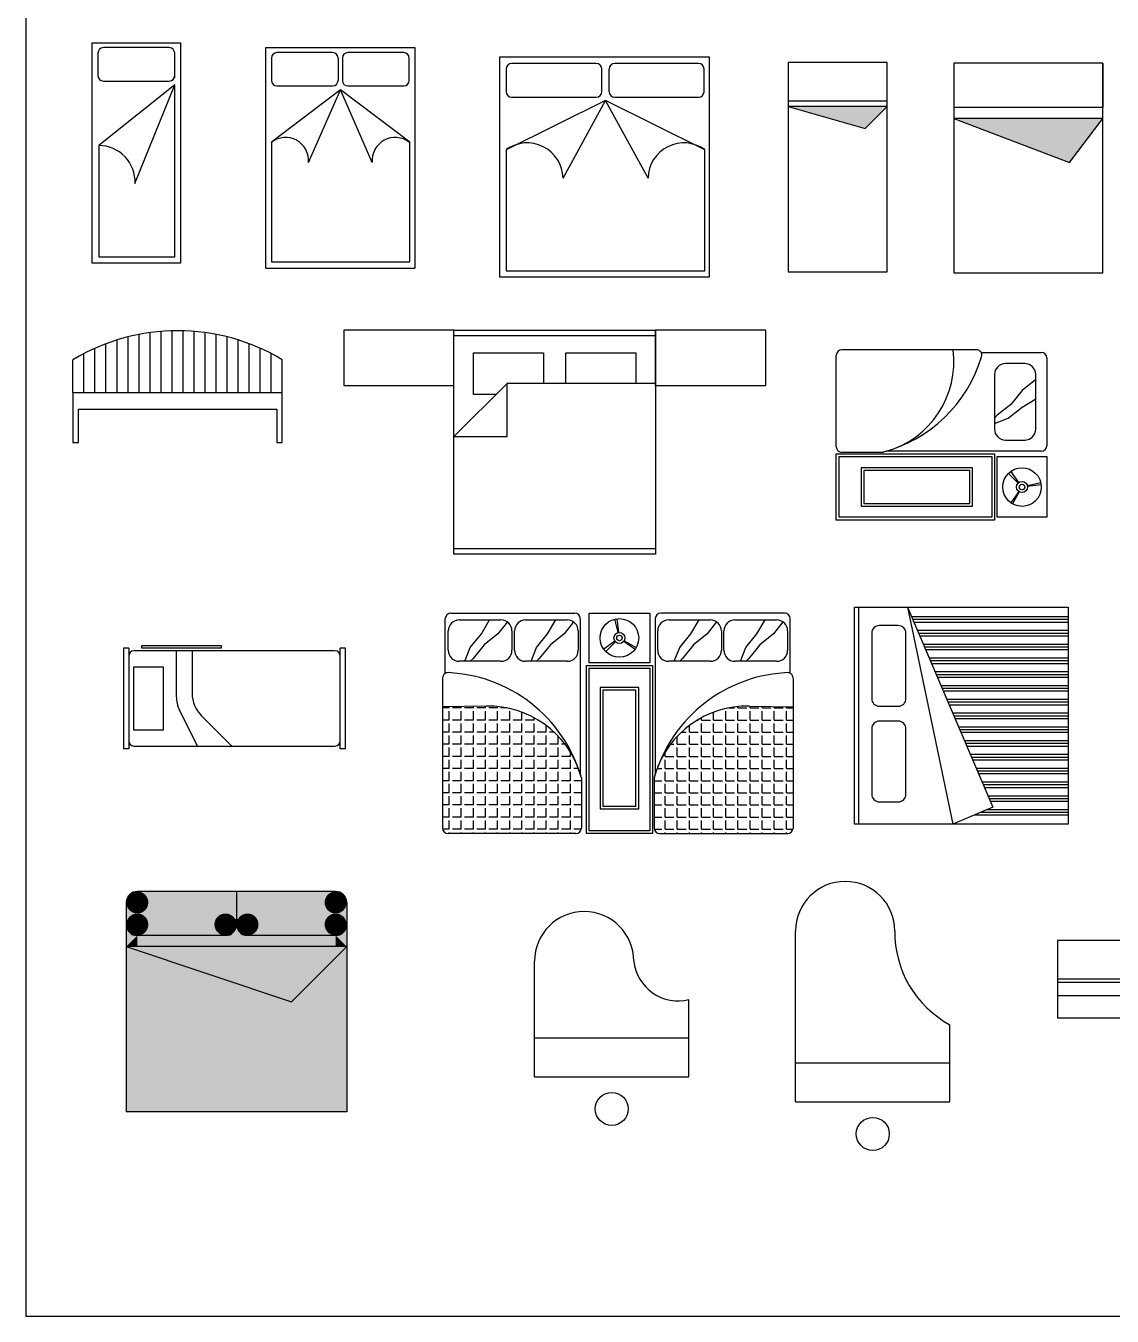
# Model space of a CAD drawing. Header units: millimetres. Extents: x 203.7 to 271.7, y 165.9 to 194.2.
# Drawn here: x 203.68 to 213.53, y 166.18 to 177.89 of the extents above; entities that cross this region are included whole.
import ezdxf

# ---------------------------------------------------------------- set-up
doc = ezdxf.new("R2010")
doc.units = ezdxf.units.MM
for name, color, linetype in [('MUEBLE', 8, 'Continuous'), ('MURO-ACTUALES', 1, 'Continuous'), ('SOLCAMA', 255, 'Continuous'), ('SOLCOLCH', 103, 'Continuous')]:
    doc.layers.add(name, color=color, linetype=linetype)

# ---------------------------------------------------------------- blocks, each defined once
blk = doc.blocks.new('*X254')
at = {"color": 0}
for p, q in [((31.817, 19.69), (31.87, 19.69)), ((31.9, 19.69), (31.9, 19.703)), ((31.9, 19.69), (31.98, 19.69)), ((32.01, 19.69), (32.01, 19.707)), ((32.01, 19.69), (32.09, 19.69)), ((32.12, 19.69), (32.12, 19.705)), ((32.12, 19.69), (32.2, 19.69)), ((32.23, 19.69), (32.23, 19.703)), ((32.23, 19.69), (32.31, 19.69)), ((32.34, 19.69), (32.34, 19.701)), ((32.34, 19.69), (32.4, 19.69)), ((31.533, 19.58), (31.54, 19.58)), ((31.57, 19.58), (31.57, 19.601)), ((31.57, 19.58), (31.65, 19.58)), ((31.57, 19.47), (31.57, 19.55)), ((31.68, 19.58), (31.68, 19.651)), ((31.68, 19.58), (31.76, 19.58)), ((31.68, 19.47), (31.68, 19.55)), ((31.79, 19.58), (31.79, 19.66)), ((31.79, 19.58), (31.87, 19.58)), ((31.79, 19.47), (31.79, 19.55)), ((31.9, 19.58), (31.9, 19.66)), ((31.9, 19.58), (31.98, 19.58)), ((31.9, 19.47), (31.9, 19.55)), ((32.01, 19.58), (32.01, 19.66)), ((32.01, 19.58), (32.09, 19.58)), ((32.01, 19.47), (32.01, 19.55)), ((32.12, 19.58), (32.12, 19.66)), ((32.12, 19.58), (32.2, 19.58)), ((32.12, 19.47), (32.12, 19.55)), ((32.23, 19.58), (32.23, 19.66)), ((32.23, 19.58), (32.31, 19.58)), ((32.23, 19.47), (32.23, 19.55)), ((32.34, 19.58), (32.34, 19.66)), ((32.34, 19.58), (32.4, 19.58)), ((32.34, 19.47), (32.34, 19.55)), ((31.35, 19.36), (31.35, 19.433)), ((31.388, 19.47), (31.43, 19.47)), ((31.46, 19.47), (31.46, 19.531)), ((31.46, 19.47), (31.54, 19.47)), ((31.46, 19.36), (31.46, 19.44)), ((31.57, 19.47), (31.65, 19.47)), ((31.57, 19.36), (31.57, 19.44)), ((31.68, 19.47), (31.76, 19.47)), ((31.68, 19.36), (31.68, 19.44)), ((31.79, 19.47), (31.87, 19.47)), ((31.79, 19.36), (31.79, 19.44)), ((31.9, 19.47), (31.98, 19.47)), ((31.9, 19.36), (31.9, 19.44)), ((32.01, 19.47), (32.09, 19.47)), ((32.01, 19.36), (32.01, 19.44)), ((32.12, 19.47), (32.2, 19.47)), ((32.12, 19.36), (32.12, 19.44)), ((32.23, 19.47), (32.31, 19.47)), ((32.23, 19.36), (32.23, 19.44)), ((32.34, 19.47), (32.4, 19.47)), ((32.34, 19.36), (32.34, 19.44)), ((31.288, 19.36), (31.32, 19.36)), ((31.35, 19.36), (31.43, 19.36)), ((31.35, 19.25), (31.35, 19.33)), ((31.46, 19.36), (31.54, 19.36)), ((31.46, 19.25), (31.46, 19.33)), ((31.57, 19.36), (31.65, 19.36)), ((31.57, 19.25), (31.57, 19.33)), ((31.68, 19.36), (31.76, 19.36)), ((31.68, 19.25), (31.68, 19.33)), ((31.79, 19.36), (31.87, 19.36)), ((31.79, 19.25), (31.79, 19.33)), ((31.9, 19.36), (31.98, 19.36)), ((31.9, 19.25), (31.9, 19.33)), ((32.01, 19.36), (32.09, 19.36)), ((32.01, 19.25), (32.01, 19.33)), ((32.12, 19.36), (32.2, 19.36)), ((32.12, 19.25), (32.12, 19.33)), ((32.23, 19.36), (32.31, 19.36)), ((32.23, 19.25), (32.23, 19.33)), ((32.34, 19.36), (32.4, 19.36)), ((32.34, 19.25), (32.34, 19.33)), ((31.24, 19.25), (31.24, 19.29)), ((31.24, 19.25), (31.32, 19.25)), ((31.24, 19.14), (31.24, 19.22)), ((31.35, 19.25), (31.43, 19.25)), ((31.35, 19.14), (31.35, 19.22)), ((31.46, 19.25), (31.54, 19.25)), ((31.46, 19.14), (31.46, 19.22)), ((31.57, 19.25), (31.65, 19.25)), ((31.57, 19.14), (31.57, 19.22)), ((31.68, 19.25), (31.76, 19.25)), ((31.68, 19.14), (31.68, 19.22)), ((31.79, 19.25), (31.87, 19.25)), ((31.79, 19.14), (31.79, 19.22)), ((31.9, 19.25), (31.98, 19.25)), ((31.9, 19.14), (31.9, 19.22)), ((32.01, 19.25), (32.09, 19.25)), ((32.01, 19.14), (32.01, 19.22)), ((32.12, 19.25), (32.2, 19.25)), ((32.12, 19.14), (32.12, 19.22)), ((32.23, 19.25), (32.31, 19.25)), ((32.23, 19.14), (32.23, 19.22)), ((32.34, 19.25), (32.4, 19.25)), ((32.34, 19.14), (32.34, 19.22)), ((31.166, 19.14), (31.21, 19.14)), ((31.24, 19.14), (31.32, 19.14)), ((31.24, 19.03), (31.24, 19.11)), ((31.35, 19.14), (31.43, 19.14)), ((31.35, 19.03), (31.35, 19.11)), ((31.46, 19.14), (31.54, 19.14)), ((31.46, 19.03), (31.46, 19.11)), ((31.57, 19.14), (31.65, 19.14)), ((31.57, 19.03), (31.57, 19.11)), ((31.68, 19.14), (31.76, 19.14)), ((31.68, 19.03), (31.68, 19.11)), ((31.79, 19.14), (31.87, 19.14)), ((31.79, 19.03), (31.79, 19.11)), ((31.9, 19.14), (31.98, 19.14)), ((31.9, 19.03), (31.9, 19.11)), ((32.01, 19.14), (32.09, 19.14)), ((32.01, 19.03), (32.01, 19.11)), ((32.12, 19.14), (32.2, 19.14)), ((32.12, 19.03), (32.12, 19.11)), ((32.23, 19.14), (32.31, 19.14)), ((32.23, 19.03), (32.23, 19.11)), ((32.34, 19.14), (32.4, 19.14)), ((32.34, 19.03), (32.34, 19.11)), ((31.14, 19.03), (31.21, 19.03)), ((31.24, 19.03), (31.32, 19.03)), ((31.24, 18.92), (31.24, 19)), ((31.35, 19.03), (31.43, 19.03)), ((31.35, 18.92), (31.35, 19)), ((31.46, 19.03), (31.54, 19.03)), ((31.46, 18.92), (31.46, 19)), ((31.57, 19.03), (31.65, 19.03)), ((31.57, 18.92), (31.57, 19)), ((31.68, 19.03), (31.76, 19.03)), ((31.68, 18.92), (31.68, 19)), ((31.79, 19.03), (31.87, 19.03)), ((31.79, 18.92), (31.79, 19)), ((31.9, 19.03), (31.98, 19.03)), ((31.9, 18.92), (31.9, 19)), ((32.01, 19.03), (32.09, 19.03)), ((32.01, 18.92), (32.01, 19)), ((32.12, 19.03), (32.2, 19.03)), ((32.12, 18.92), (32.12, 19)), ((32.23, 19.03), (32.31, 19.03)), ((32.23, 18.92), (32.23, 19)), ((32.34, 19.03), (32.4, 19.03)), ((32.34, 18.92), (32.34, 19)), ((31.14, 18.92), (31.21, 18.92)), ((31.24, 18.92), (31.32, 18.92)), ((31.24, 18.81), (31.24, 18.89)), ((31.35, 18.92), (31.43, 18.92)), ((31.35, 18.81), (31.35, 18.89)), ((31.46, 18.92), (31.54, 18.92)), ((31.46, 18.81), (31.46, 18.89)), ((31.57, 18.92), (31.65, 18.92)), ((31.57, 18.81), (31.57, 18.89)), ((31.68, 18.92), (31.76, 18.92)), ((31.68, 18.81), (31.68, 18.89)), ((31.79, 18.92), (31.87, 18.92)), ((31.79, 18.81), (31.79, 18.89)), ((31.9, 18.92), (31.98, 18.92)), ((31.9, 18.81), (31.9, 18.89)), ((32.01, 18.92), (32.09, 18.92)), ((32.01, 18.81), (32.01, 18.89)), ((32.12, 18.92), (32.2, 18.92)), ((32.12, 18.81), (32.12, 18.89)), ((32.23, 18.92), (32.31, 18.92)), ((32.23, 18.81), (32.23, 18.89)), ((32.34, 18.92), (32.4, 18.92)), ((32.34, 18.81), (32.34, 18.89)), ((31.14, 18.81), (31.21, 18.81)), ((31.24, 18.81), (31.32, 18.81)), ((31.24, 18.7), (31.24, 18.78)), ((31.35, 18.81), (31.43, 18.81)), ((31.35, 18.7), (31.35, 18.78)), ((31.46, 18.81), (31.54, 18.81)), ((31.46, 18.7), (31.46, 18.78)), ((31.57, 18.81), (31.65, 18.81)), ((31.57, 18.7), (31.57, 18.78)), ((31.68, 18.81), (31.76, 18.81)), ((31.68, 18.7), (31.68, 18.78)), ((31.79, 18.81), (31.87, 18.81)), ((31.79, 18.7), (31.79, 18.78)), ((31.9, 18.81), (31.98, 18.81)), ((31.9, 18.7), (31.9, 18.78)), ((32.01, 18.81), (32.09, 18.81)), ((32.01, 18.7), (32.01, 18.78)), ((32.12, 18.81), (32.2, 18.81)), ((32.12, 18.7), (32.12, 18.78)), ((32.23, 18.81), (32.31, 18.81)), ((32.23, 18.7), (32.23, 18.78)), ((32.34, 18.81), (32.4, 18.81)), ((32.34, 18.7), (32.34, 18.78)), ((31.14, 18.7), (31.21, 18.7)), ((31.24, 18.7), (31.32, 18.7)), ((31.24, 18.59), (31.24, 18.67)), ((31.35, 18.7), (31.43, 18.7)), ((31.35, 18.59), (31.35, 18.67)), ((31.46, 18.7), (31.54, 18.7)), ((31.46, 18.59), (31.46, 18.67)), ((31.57, 18.7), (31.65, 18.7)), ((31.57, 18.59), (31.57, 18.67)), ((31.68, 18.7), (31.76, 18.7)), ((31.68, 18.59), (31.68, 18.67)), ((31.79, 18.7), (31.87, 18.7)), ((31.79, 18.59), (31.79, 18.67)), ((31.9, 18.7), (31.98, 18.7)), ((31.9, 18.59), (31.9, 18.67)), ((32.01, 18.7), (32.09, 18.7)), ((32.01, 18.59), (32.01, 18.67)), ((32.12, 18.7), (32.2, 18.7)), ((32.12, 18.59), (32.12, 18.67)), ((32.23, 18.7), (32.31, 18.7)), ((32.23, 18.59), (32.23, 18.67)), ((32.34, 18.7), (32.4, 18.7)), ((32.34, 18.59), (32.34, 18.67)), ((31.141, 18.59), (31.21, 18.59)), ((31.24, 18.59), (31.32, 18.59)), ((31.24, 18.55), (31.24, 18.56)), ((31.35, 18.59), (31.43, 18.59)), ((31.35, 18.55), (31.35, 18.56)), ((31.46, 18.59), (31.54, 18.59)), ((31.46, 18.55), (31.46, 18.56)), ((31.57, 18.59), (31.65, 18.59)), ((31.57, 18.55), (31.57, 18.56)), ((31.68, 18.59), (31.76, 18.59)), ((31.68, 18.55), (31.68, 18.56)), ((31.79, 18.59), (31.87, 18.59)), ((31.79, 18.55), (31.79, 18.56)), ((31.9, 18.59), (31.98, 18.59)), ((31.9, 18.55), (31.9, 18.56)), ((32.01, 18.59), (32.09, 18.59)), ((32.01, 18.55), (32.01, 18.56)), ((32.12, 18.59), (32.2, 18.59)), ((32.12, 18.55), (32.12, 18.56)), ((32.23, 18.59), (32.31, 18.59)), ((32.23, 18.55), (32.23, 18.56)), ((32.34, 18.59), (32.399, 18.59)), ((32.34, 18.55), (32.34, 18.56))]:
    blk.add_line(p, q, dxfattribs=at)
blk = doc.blocks.new('CAMA-19')
for p, q in [((-1.565, -0.57), (-1.565, -0.073)), ((-1.515, -0.023), (-0.39, -0.023)), ((-1.438, -0.085), (-1.06, -0.085)), ((-1.238, -0.21), (-1.163, -0.085)), ((-1.002, -0.103), (-1.088, -0.21)), ((-0.837, -0.085), (-0.459, -0.085)), ((-0.637, -0.21), (-0.562, -0.085)), ((-0.401, -0.103), (-0.487, -0.21)), ((-0.34, -0.073), (-0.34, -1.483)), ((-0.26, -0.023), (0.29, -0.023)), ((-0.26, -0.473), (-0.26, -0.023)), ((0.003, -0.199), (-0.027, -0.078)), ((0.009, -0.198), (-0.007, -0.074)), ((0.29, -0.023), (0.29, -0.473)), ((0.34, -0.073), (0.34, -1.483)), ((1.515, -0.023), (0.39, -0.023)), ((0.462, -0.085), (0.84, -0.085)), ((0.662, -0.21), (0.737, -0.085)), ((0.897, -0.103), (0.812, -0.21)), ((1.063, -0.085), (1.441, -0.085)), ((1.263, -0.21), (1.338, -0.085)), ((1.498, -0.103), (1.413, -0.21)), ((1.565, -0.57), (1.565, -0.073)), ((-1.538, -0.36), (-1.538, -0.185)), ((-1.338, -0.335), (-1.238, -0.21)), ((-1.088, -0.21), (-1.213, -0.31)), ((-0.96, -0.185), (-0.96, -0.36)), ((-0.937, -0.36), (-0.937, -0.185)), ((-0.737, -0.335), (-0.637, -0.21)), ((-0.487, -0.21), (-0.612, -0.31)), ((-0.359, -0.185), (-0.359, -0.36)), ((0.362, -0.36), (0.362, -0.185)), ((0.562, -0.335), (0.662, -0.21)), ((0.812, -0.21), (0.687, -0.31)), ((0.94, -0.185), (0.94, -0.36)), ((0.963, -0.36), (0.963, -0.185)), ((1.163, -0.335), (1.263, -0.21)), ((1.413, -0.21), (1.288, -0.31)), ((1.541, -0.185), (1.541, -0.36)), ((-1.388, -0.46), (-1.338, -0.335)), ((-1.213, -0.31), (-1.313, -0.435)), ((-0.787, -0.46), (-0.737, -0.335)), ((-0.612, -0.31), (-0.712, -0.435)), ((-0.026, -0.277), (-0.127, -0.35)), ((-0.02, -0.283), (-0.109, -0.372)), ((0.056, -0.277), (0.157, -0.35)), ((0.058, -0.273), (0.167, -0.335)), ((0.512, -0.46), (0.562, -0.335)), ((0.687, -0.31), (0.587, -0.435)), ((1.113, -0.46), (1.163, -0.335)), ((1.288, -0.31), (1.188, -0.435)), ((-1.06, -0.46), (-1.438, -0.46)), ((-1.313, -0.435), (-1.338, -0.46)), ((-0.459, -0.46), (-0.837, -0.46)), ((-0.712, -0.435), (-0.737, -0.46)), ((0.84, -0.46), (0.462, -0.46)), ((0.587, -0.435), (0.562, -0.46)), ((1.441, -0.46), (1.063, -0.46)), ((1.188, -0.435), (1.163, -0.46)), ((-0.285, -2.023), (-0.285, -0.498)), ((-0.285, -0.498), (0.315, -0.498)), ((0.29, -0.473), (-0.26, -0.473)), ((-0.26, -1.998), (-0.26, -0.523)), ((-0.26, -0.523), (0.29, -0.523)), ((0.29, -0.523), (0.29, -1.998)), ((0.315, -0.498), (0.315, -2.023)), ((-1.59, -0.613), (-1.59, -0.9)), ((0.19, -0.698), (-0.16, -0.698)), ((-0.16, -0.698), (-0.16, -1.798)), ((0.19, -1.798), (0.19, -0.698)), ((1.59, -0.613), (1.59, -0.9)), ((0.165, -0.723), (-0.135, -0.723)), ((-0.135, -0.723), (-0.135, -1.773)), ((0.165, -1.773), (0.165, -0.723)), ((-1.194, -0.866), (-1.59, -0.873)), ((-1.59, -0.878), (-1.59, -1.973)), ((1.194, -0.866), (1.59, -0.873)), ((1.59, -0.878), (1.59, -1.973)), ((-0.33, -1.518), (-0.33, -1.973)), ((0.33, -1.518), (0.33, -1.973)), ((-0.16, -1.798), (0.19, -1.798)), ((-0.135, -1.773), (0.165, -1.773)), ((-0.38, -2.023), (-1.54, -2.023)), ((0.315, -2.023), (-0.285, -2.023)), ((0.29, -1.998), (-0.26, -1.998)), ((0.38, -2.023), (1.54, -2.023))]:
    blk.add_line(p, q)
for radius in [0.175, 0.05, 0.025]:
    blk.add_circle((0.015, -0.248), radius)
for centre, radius, start, end in [((-1.515, -0.073), 0.05, 90, 180), ((-1.438, -0.185), 0.1, 90, 180), ((-1.06, -0.185), 0.1, 0, 90), ((-0.837, -0.185), 0.1, 90, 180), ((-0.459, -0.185), 0.1, 0, 90), ((-0.39, -0.073), 0.05, 0, 90), ((0.39, -0.073), 0.05, 90, 180), ((0.462, -0.185), 0.1, 90, 180), ((0.84, -0.185), 0.1, 0, 90), ((1.063, -0.185), 0.1, 90, 180), ((1.441, -0.185), 0.1, 0, 90), ((1.515, -0.073), 0.05, 0, 90), ((-1.438, -0.36), 0.1, 180, 270), ((-1.06, -0.36), 0.1, 270, 0), ((-0.837, -0.36), 0.1, 180, 270), ((-0.459, -0.36), 0.1, 270, 0), ((0.462, -0.36), 0.1, 180, 270), ((0.84, -0.36), 0.1, 270, 0), ((1.063, -0.36), 0.1, 180, 270), ((1.441, -0.36), 0.1, 270, 0), ((-1.54, -0.613), 0.05, 73.6211, 180), ((-1.598, -1.881), 1.319, 16.0503, 88.5688), ((1.598, -1.881), 1.319, 91.4312, 163.9497), ((1.54, -0.613), 0.05, 0, 106.3789), ((-1.179, -1.747), 0.881, 17.7877, 90.9967), ((1.179, -1.747), 0.881, 89.0033, 162.2123), ((-1.179, -1.747), 0.881, 16.0521, 17.7011), ((0.38, -1.518), 0.05, 163.9479, 180), ((1.179, -1.747), 0.881, 162.2989, 163.9479), ((-1.54, -1.973), 0.05, 180, 270), ((-0.38, -1.973), 0.05, 270, 0), ((0.38, -1.973), 0.05, 180, 270), ((1.54, -1.973), 0.05, 270, 360)]:
    blk.add_arc(centre, radius, start, end)
at = {"xscale": -1}
blk.add_blockref('*X254', (30.81, -20.573), dxfattribs=at)
blk.add_blockref('*X254', (-30.81, -20.573))
blk = doc.blocks.new('CA-19')
at = {"layer": 'MUEBLE'}
blk.add_blockref('CAMA-19', (-0.015, 2.023), dxfattribs=at)
blk = doc.blocks.new('RECTANG')
for p, q in [((1, 1), (0, 1)), ((0, 1), (0, 0)), ((1, 0), (1, 1)), ((0, 0), (1, 0))]:
    blk.add_line(p, q)
blk = doc.blocks.new('BEDKING')
at = {"color": 0}
for p, q in [((-78, -36), (-78, 36)), ((-19, 36), (-19, -17)), ((-2, 36), (-2, -36)), ((-8, 29), (-19, 29)), ((-8, 4), (-8, 29)), ((-19, 4), (-8, 4)), ((-8, -4), (-19, -4)), ((-8, -29), (-8, -4)), ((-38, -17), (-19, -17)), ((-38, -36), (-38, -17)), ((-19, -17), (-38, -36)), ((-23, -21), (-23, -29)), ((-23, -29), (-8, -29))]:
    blk.add_line(p, q, dxfattribs=at)
at = {"color": 0, "xscale": 80, "yscale": 72, "zscale": 80}
blk.add_blockref('RECTANG', (-80, -36), dxfattribs=at)
blk = doc.blocks.new('CAMA-13')
for p, q in [((0.5, 0.9144), (0, 0.9144)), ((0.5, -0.9144), (0, -0.9144)), ((0, -1.9144), (0.5, -1.9144))]:
    blk.add_line(p, q)
for points in [[(0, 0.9144), (0.5, 0.9144), (0.5, 1.9144), (0, 1.9144)], [(0, -1.9144), (0.5, -1.9144), (0.5, -0.9144), (0, -0.9144)]]:
    blk.add_lwpolyline(points, close=True)
at = {"xscale": -0.02539999999999999, "yscale": 0.02539999999999999, "zscale": 0.02539999999999999}
blk.add_blockref('BEDKING', (0, 0), dxfattribs=at)
blk = doc.blocks.new('CA-13')
at = {"layer": 'MUEBLE', "rotation": 270}
blk.add_blockref('CAMA-13', (0.828, -0.163), dxfattribs=at)
blk = doc.blocks.new('CA-3')
at = {"layer": 'MUEBLE'}
for p, q in [((0, -2), (0, 0)), ((0, 0), (1.9, 0)), ((1.9, 0), (1.9, -2)), ((0.057, -0.112), (0.057, -0.318)), ((0.875, -0.062), (0.107, -0.062)), ((0.925, -0.318), (0.925, -0.112)), ((0.992, -0.318), (0.992, -0.112)), ((1.803, -0.062), (1.042, -0.062)), ((1.853, -0.318), (1.853, -0.112)), ((0.959, -0.398), (0.057, -0.844)), ((0.107, -0.368), (0.875, -0.368)), ((0.573, -1.102), (0.959, -0.398)), ((1.859, -0.844), (0.959, -0.398)), ((1.345, -1.102), (0.959, -0.398)), ((1.042, -0.368), (1.803, -0.368)), ((0.057, -0.844), (0.057, -1.943)), ((1.859, -1.943), (1.859, -0.844)), ((0.057, -1.943), (1.859, -1.943)), ((1.9, -2), (0, -2))]:
    blk.add_line(p, q, dxfattribs=at)
for centre, radius, start, end in [((0.107, -0.112), 0.05, 90, 180), ((0.875, -0.112), 0.05, 0, 90), ((1.042, -0.112), 0.05, 90, 180), ((1.803, -0.112), 0.05, 360, 90), ((0.107, -0.318), 0.05, 180, 270), ((0.875, -0.318), 0.05, 270, 0), ((1.042, -0.318), 0.05, 180, 270), ((1.803, -0.318), 0.05, 270, 0), ((0.247, -1.108), 0.326, 1.0853, 125.715), ((1.671, -1.108), 0.326, 54.285, 178.9147)]:
    blk.add_arc(centre, radius, start, end, dxfattribs=at)
blk = doc.blocks.new('PIANO-01')
at = {"layer": 'MUEBLE'}
for p, q in [((-0.7, 0.291), (-0.7, 1.341)), ((0.7, 0.291), (0.7, 0.991)), ((0.7, 0.641), (-0.7, 0.641)), ((-0.7, 0.291), (0.7, 0.291))]:
    blk.add_line(p, q, dxfattribs=at)
blk.add_circle((0, 0), 0.15, dxfattribs=at)
for centre, radius, start, end in [((-0.25, 1.341), 0.45, 0, 179.9999), ((0.604, 1.386), 0.406, 186.3547, 283.6613)]:
    blk.add_arc(centre, radius, start, end, dxfattribs=at)
blk = doc.blocks.new('P-1')
at = {"layer": 'MUEBLE'}
blk.add_blockref('PIANO-01', (-0.7, -0.291), dxfattribs=at)
blk = doc.blocks.new('K-SIZE')
at = {"layer": 'MUEBLE'}
for p, q in [((-1, -0.115), (-1, -2.015)), ((0.9, -0.015), (-0.9, -0.015)), ((0, -0.015), (0, -0.315)), ((1, -0.115), (1, -2.015)), ((-0.1, -0.415), (-0.9, -0.415)), ((0.9, -0.415), (0.1, -0.415)), ((-1, -0.515), (0.5, -1.015)), ((1, -0.515), (-1, -0.515)), ((0.5, -1.015), (1, -0.515)), ((1, -2.015), (-1, -2.015))]:
    blk.add_line(p, q, dxfattribs=at)
for centre, start, end in [((-0.9, -0.115), 90, 180), ((0.9, -0.115), 0, 90), ((-0.9, -0.315), 180, 270), ((-0.1, -0.315), 270, 0), ((0.1, -0.315), 180, 270), ((0.9, -0.315), 270, 0)]:
    blk.add_arc(centre, 0.1, start, end, dxfattribs=at)
at = {"layer": 'SOLCAMA', "const_width": 0.1, "flags": 128}
for points in [[(-0.95, -0.115, 1), (-0.85, -0.115, 1)], [(0.85, -0.115, 1), (0.95, -0.115, 1)], [(-0.95, -0.315, 1), (-0.85, -0.315, 1)], [(-0.15, -0.315, 1), (-0.05, -0.315, 1)], [(0.05, -0.315, 1), (0.15, -0.315, 1)], [(0.85, -0.315, 1), (0.95, -0.315, 1)]]:
    blk.add_lwpolyline(points, format="xyb", close=True, dxfattribs=at)
at = {"layer": 'SOLCAMA'}
for points in [[(-1, -0.315), (-1, -0.115), (-0.9, -0.218)], [(-0.9, -0.415), (-0.9, -0.015), (-0.1, -0.415), (-0.1, -0.015)], [(-0.1, -0.265), (0.1, -0.265), (-0.1, -0.015), (0.1, -0.015)], [(0.9, -0.415), (0.9, -0.015), (0.1, -0.415), (0.1, -0.015)], [(1, -0.315), (1, -0.115), (0.9, -0.218)], [(-1, -0.515), (-1, -0.315), (-0.9, -0.415)], [(-0.1, -0.415), (0.1, -0.415), (0, -0.315)], [(0, -0.315), (-0.02, -0.265), (0.017, -0.265)], [(1, -0.515), (1, -0.315), (0.9, -0.415)], [(-1, -0.515), (-0.9, -0.415), (-0.9, -0.515)], [(-0.9, -0.515), (-0.9, -0.415), (0.9, -0.515), (0.9, -0.415)], [(1, -0.515), (0.9, -0.415), (0.9, -0.515)], [(-1, -0.515), (0.5, -1.015), (1, -0.515)]]:
    blk.add_solid(points, dxfattribs=at)
at = {"layer": 'SOLCOLCH'}
for points in [[(0.5, -1.015), (-1, -0.515), (-1, -2.015)], [(-1, -2.015), (1, -2.015), (0.5, -1.015), (1, -0.515)]]:
    blk.add_solid(points, dxfattribs=at)
blk = doc.blocks.new('CA-26')
at = {"layer": 'MUEBLE'}
blk.add_blockref('K-SIZE', (-1, 2.015), dxfattribs=at)
blk = doc.blocks.new('CA-12')
at = {"layer": 'MUEBLE'}
for p, q in [((-0.5, 0), (-0.5, 0.479)), ((-0.4, 0), (-0.4, 0.507)), ((-0.3, 0), (-0.3, 0.53)), ((-0.2, 0), (-0.2, 0.546)), ((-0.1, 0), (-0.1, 0.557)), ((0, 0), (0, 0.562)), ((0.1, 0), (0.1, 0.562)), ((0.2, 0), (0.2, 0.557)), ((0.3, 0), (0.3, 0.546)), ((0.4, 0), (0.4, 0.53)), ((0.5, 0), (0.5, 0.507)), ((0.6, 0), (0.6, 0.479)), ((-0.8, 0), (-0.8, 0.356)), ((-0.7, 0), (-0.7, 0.404)), ((-0.6, 0), (-0.6, 0.445)), ((0.7, 0), (0.7, 0.445)), ((0.8, 0), (0.8, 0.404)), ((0.9, 0), (0.9, 0.356)), ((-0.9, 0), (-0.9, 0.3)), ((1, 0), (1, 0.3)), ((1, 0), (1, 0.3)), ((1, 0), (-0.9, 0)), ((-0.9, 0), (-0.9, -0.45)), ((1, -0.45), (1, 0)), ((-0.85, -0.15), (0.95, -0.15)), ((-0.85, -0.45), (-0.85, -0.15)), ((0.95, -0.15), (0.95, -0.45)), ((-0.9, -0.45), (-0.85, -0.45)), ((0.95, -0.45), (1, -0.45))]:
    blk.add_line(p, q, dxfattribs=at)
blk.add_arc((0.05, -1.283), 1.846, 59.0362, 120.9638, dxfattribs=at)
blk = doc.blocks.new('CA-2')
at = {"layer": 'MUEBLE'}
for p, q in [((0, -2), (0, 0)), ((0, 0), (1.35, 0)), ((1.35, 0), (1.35, -2)), ((0.05, -0.095), (0.05, -0.298)), ((0.605, -0.045), (0.1, -0.045)), ((0.655, -0.095), (0.655, -0.298)), ((0.694, -0.095), (0.694, -0.298)), ((1.251, -0.045), (0.744, -0.045)), ((1.301, -0.298), (1.301, -0.095)), ((0.1, -0.348), (0.605, -0.348)), ((0.744, -0.348), (1.251, -0.348)), ((0.676, -0.383), (0.05, -0.859)), ((0.386, -1.043), (0.676, -0.383)), ((0.965, -1.043), (0.676, -0.383)), ((1.305, -0.859), (0.676, -0.383)), ((0.05, -0.859), (0.05, -1.943)), ((1.305, -1.943), (1.305, -0.859)), ((0.05, -1.943), (1.305, -1.943)), ((0, -2), (1.35, -2))]:
    blk.add_line(p, q, dxfattribs=at)
for centre, radius, start, end in [((0.1, -0.095), 0.05, 90, 180), ((0.605, -0.095), 0.05, 0, 90), ((0.744, -0.095), 0.05, 90, 180), ((1.251, -0.095), 0.05, 0, 90), ((0.1, -0.298), 0.05, 180, 270), ((0.605, -0.298), 0.05, 270, 0), ((0.744, -0.298), 0.05, 180, 270), ((1.251, -0.298), 0.05, 270, 0), ((0.178, -1.024), 0.209, 354.9358, 127.5591), ((1.173, -1.024), 0.209, 52.4409, 185.0642)]:
    blk.add_arc(centre, radius, start, end, dxfattribs=at)
blk = doc.blocks.new('CA-1')
at = {"layer": 'MUEBLE'}
for p, q in [((0, -2), (0, 0)), ((0, 0), (0.8, 0)), ((0.8, 0), (0.8, -2)), ((0.052, -0.095), (0.052, -0.298)), ((0.699, -0.045), (0.102, -0.045)), ((0.749, -0.298), (0.749, -0.095)), ((0.102, -0.348), (0.699, -0.348)), ((0.749, -0.318), (0.749, -0.276)), ((0.749, -0.383), (0.059, -0.933)), ((0.388, -1.277), (0.749, -0.383)), ((0.749, -1.943), (0.749, -0.383)), ((0.059, -0.933), (0.059, -1.943)), ((0.059, -1.943), (0.749, -1.943)), ((0.8, -2), (0, -2))]:
    blk.add_line(p, q, dxfattribs=at)
for centre, radius, start, end in [((0.102, -0.095), 0.05, 90, 180), ((0.699, -0.095), 0.05, 0, 90), ((0.102, -0.298), 0.05, 180, 270), ((0.699, -0.298), 0.05, 270, 0), ((0.059, -1.263), 0.33, 357.4147, 90)]:
    blk.add_arc(centre, radius, start, end, dxfattribs=at)
blk = doc.blocks.new('PIANO-03')
at = {"layer": 'MUEBLE'}
for p, q in [((0.75, 0.96), (-0.75, 0.96)), ((-0.75, 0.96), (-0.75, 0.26)), ((0.75, 0.26), (0.75, 0.96)), ((0.75, 0.61), (-0.75, 0.61)), ((0.75, 0.58), (-0.75, 0.58)), ((-0.75, 0.46), (0.75, 0.46)), ((-0.75, 0.26), (0.75, 0.26))]:
    blk.add_line(p, q, dxfattribs=at)
blk.add_circle((0, 0), 0.15, dxfattribs=at)
blk = doc.blocks.new('P-3')
at = {"layer": 'MUEBLE'}
blk.add_blockref('PIANO-03', (-0.75, -0.96), dxfattribs=at)
blk = doc.blocks.new('PIANO-02')
at = {"layer": 'MUEBLE'}
for p, q in [((-0.7, 0.291), (-0.7, 1.841)), ((0.7, 0.291), (0.7, 0.991)), ((0.7, 0.641), (-0.7, 0.641)), ((-0.7, 0.291), (0.7, 0.291))]:
    blk.add_line(p, q, dxfattribs=at)
blk.add_circle((0, 0), 0.15, dxfattribs=at)
for centre, radius, start, end in [((-0.25, 1.841), 0.45, 0, 179.9999), ((1.15, 1.828), 0.95, 179.2034, 241.7277)]:
    blk.add_arc(centre, radius, start, end, dxfattribs=at)
blk = doc.blocks.new('P-2')
at = {"layer": 'MUEBLE'}
blk.add_blockref('PIANO-02', (-0.7, -0.291), dxfattribs=at)
blk = doc.blocks.new('CAMA-20')
for p, q in [((0, 0.984), (1.94, 0.984)), ((0, -0.984), (0, 0.984)), ((0.04, -0.984), (0.04, 0.984)), ((0.48, 0.984), (0.891, -0.984)), ((0.48, 0.984), (1.255, -0.828)), ((1.94, 0.984), (1.94, -0.984)), ((0.156, 0.748), (0.156, 0.156)), ((0.397, 0.818), (0.226, 0.818)), ((0.467, 0.156), (0.467, 0.748)), ((0.226, 0.086), (0.397, 0.086)), ((0.397, -0.049), (0.226, -0.049)), ((0.156, -0.119), (0.156, -0.711)), ((0.467, -0.711), (0.467, -0.119)), ((0.226, -0.781), (0.397, -0.781)), ((1.255, -0.828), (0.891, -0.984)), ((1.94, -0.984), (0, -0.984))]:
    blk.add_line(p, q)
at = {"color": 0}
for p, q in [((0.516, 0.9), (1.94, 0.9)), ((0.526, 0.875), (1.94, 0.875)), ((0.537, 0.85), (1.94, 0.85)), ((0.569, 0.775), (1.94, 0.775)), ((0.58, 0.75), (1.94, 0.75)), ((0.591, 0.725), (1.94, 0.725)), ((0.623, 0.65), (1.94, 0.65)), ((0.633, 0.625), (1.94, 0.625)), ((0.644, 0.6), (1.94, 0.6)), ((0.676, 0.525), (1.94, 0.525)), ((0.687, 0.5), (1.94, 0.5)), ((0.697, 0.475), (1.94, 0.475)), ((0.729, 0.4), (1.94, 0.4)), ((0.74, 0.375), (1.94, 0.375)), ((0.751, 0.35), (1.94, 0.35)), ((0.783, 0.275), (1.94, 0.275)), ((0.794, 0.25), (1.94, 0.25)), ((0.804, 0.225), (1.94, 0.225)), ((0.836, 0.15), (1.94, 0.15)), ((0.847, 0.125), (1.94, 0.125)), ((0.858, 0.1), (1.94, 0.1)), ((0.89, 0.025), (1.94, 0.025)), ((0.9, 0), (1.94, 0)), ((0.911, -0.025), (1.94, -0.025)), ((0.943, -0.1), (1.94, -0.1)), ((0.954, -0.125), (1.94, -0.125)), ((0.965, -0.15), (1.94, -0.15)), ((0.997, -0.225), (1.94, -0.225)), ((1.007, -0.25), (1.94, -0.25)), ((1.018, -0.275), (1.94, -0.275)), ((1.05, -0.35), (1.94, -0.35)), ((1.061, -0.375), (1.94, -0.375)), ((1.071, -0.4), (1.94, -0.4)), ((1.103, -0.475), (1.94, -0.475)), ((1.114, -0.5), (1.94, -0.5)), ((1.125, -0.525), (1.94, -0.525)), ((1.157, -0.6), (1.94, -0.6)), ((1.168, -0.625), (1.94, -0.625)), ((1.178, -0.65), (1.94, -0.65)), ((1.21, -0.725), (1.94, -0.725)), ((1.221, -0.75), (1.94, -0.75)), ((1.232, -0.775), (1.94, -0.775)), ((1.087, -0.9), (1.94, -0.9)), ((1.146, -0.875), (1.94, -0.875)), ((1.204, -0.85), (1.94, -0.85))]:
    blk.add_line(p, q, dxfattribs=at)
for centre, start, end in [((0.226, 0.748), 90, 180), ((0.397, 0.748), 0, 90), ((0.226, 0.156), 180, 270), ((0.397, 0.156), 270, 0), ((0.226, -0.119), 90, 180), ((0.397, -0.119), 0, 90), ((0.226, -0.711), 180, 270), ((0.397, -0.711), 270, 0)]:
    blk.add_arc(centre, 0.07, start, end)
blk = doc.blocks.new('CA-20')
at = {"layer": 'MUEBLE'}
blk.add_blockref('CAMA-20', (0, 0.984), dxfattribs=at)
blk = doc.blocks.new('CAMA-14')
for p, q in [((-0.855, 0.473), (-1.86, 0.473)), ((-0.64, 0.473), (-0.852, 0.473)), ((-1.91, -0.408), (-1.91, 0.423)), ((-0.597, 0.448), (-0.05, 0.448)), ((0, 0.398), (0, -0.398)), ((-0.475, 0.248), (-0.475, -0.247)), ((-0.2, 0.348), (-0.375, 0.348)), ((-0.1, -0.247), (-0.1, 0.248)), ((-0.1, 0.203), (-0.225, 0.102)), ((-0.225, 0.102), (-0.325, -0.023)), ((-0.225, -0.047), (-0.1, 0.028)), ((-0.325, -0.023), (-0.45, -0.122)), ((-0.35, -0.148), (-0.225, -0.047)), ((-0.45, -0.122), (-0.475, -0.148)), ((-0.475, -0.197), (-0.35, -0.148)), ((-0.375, -0.347), (-0.2, -0.347)), ((-1.495, -0.458), (-1.86, -0.458)), ((-0.05, -0.447), (-1.46, -0.447)), ((-1.91, -0.472), (-0.475, -0.472)), ((-1.91, -1.072), (-1.91, -0.472)), ((-1.885, -0.497), (-0.5, -0.497)), ((-1.885, -1.047), (-1.885, -0.497)), ((-0.5, -0.497), (-0.5, -1.047)), ((-0.475, -0.472), (-0.475, -1.072)), ((-0.45, -1.047), (-0.45, -0.497)), ((-0.45, -0.497), (0, -0.497)), ((0, -0.497), (0, -1.047)), ((-0.675, -0.597), (-1.685, -0.597)), ((-1.685, -0.597), (-1.685, -0.947)), ((-0.7, -0.622), (-1.66, -0.622)), ((-1.66, -0.622), (-1.66, -0.922)), ((-0.7, -0.922), (-0.7, -0.622)), ((-0.675, -0.947), (-0.675, -0.597)), ((-0.26, -0.737), (-0.349, -0.649)), ((-0.254, -0.732), (-0.327, -0.63)), ((-0.254, -0.813), (-0.327, -0.915)), ((-0.25, -0.816), (-0.312, -0.924)), ((-0.176, -0.76), (-0.055, -0.73)), ((-0.175, -0.766), (-0.051, -0.751)), ((-1.66, -0.922), (-0.7, -0.922)), ((-0.5, -1.047), (-1.885, -1.047)), ((-1.685, -0.947), (-0.675, -0.947)), ((0, -1.047), (-0.45, -1.047)), ((-0.475, -1.072), (-1.91, -1.072))]:
    blk.add_line(p, q)
for radius in [0.175, 0.05, 0.025]:
    blk.add_circle((-0.225, -0.773), radius)
for centre, radius, start, end in [((-1.86, 0.423), 0.05, 90, 180), ((-1.69, 0.366), 0.847, 286.1143, 7.2312), ((-0.64, 0.423), 0.05, 343.6211, 90), ((-1.816, 0.78), 1.279, 284.6124, 343.1082), ((-0.05, 0.398), 0.05, 360, 90), ((-0.375, 0.248), 0.1, 90, 180), ((-0.2, 0.248), 0.1, 0, 90), ((-0.375, -0.247), 0.1, 180, 270), ((-0.2, -0.247), 0.1, 270, 0), ((-1.86, -0.408), 0.05, 180, 270), ((-1.495, -0.408), 0.05, 270, 286.0521), ((-1.724, 0.392), 0.881, 286.0521, 287.7011), ((-0.05, -0.398), 0.05, 270, 0)]:
    blk.add_arc(centre, radius, start, end)
blk = doc.blocks.new('CA-14')
at = {"layer": 'MUEBLE'}
blk.add_blockref('CAMA-14', (1.86, -0.4725), dxfattribs=at)
blk = doc.blocks.new('CA-5')
at = {"layer": 'MUEBLE'}
for p, q in [((0, 0), (0, -1.9)), ((1.35, 0), (0, 0)), ((1.35, -1.9), (1.35, 0)), ((1.35, 0), (1.35, -0.4)), ((1.35, -0.4), (0, -0.4)), ((0, -0.5), (1.05, -0.9)), ((1.35, -0.5), (0, -0.5)), ((1.05, -0.9), (1.35, -0.5)), ((0, -1.9), (1.35, -1.9))]:
    blk.add_line(p, q, dxfattribs=at)
blk.add_solid([(0, -0.5), (1.05, -0.9), (1.35, -0.5)], dxfattribs=at)
blk = doc.blocks.new('CA-4')
at = {"layer": 'MUEBLE'}
for p, q in [((0, 0), (0, -1.9)), ((0.9, 0), (0, 0)), ((0.9, -1.9), (0.9, 0)), ((0.05, -0.35), (0, -0.35)), ((0.9, -0.35), (0.05, -0.35)), ((0, -0.4), (0.7, -0.6)), ((0.9, -0.4), (0, -0.4)), ((0.7, -0.6), (0.9, -0.4)), ((0, -1.9), (0.9, -1.9))]:
    blk.add_line(p, q, dxfattribs=at)
blk.add_solid([(0, -0.4), (0.7, -0.6), (0.9, -0.4)], dxfattribs=at)

msp = doc.modelspace()

# ---------------------------------------------------------------- linework, layer by layer
at = {"layer": 'MUEBLE'}
for p, q in [((204.561, 172.241), (204.561, 171.329)), ((204.609, 172.241), (204.561, 172.241)), ((204.609, 172.241), (204.609, 171.329)), ((206.481, 172.217), (204.657, 172.217)), ((204.729, 172.241), (204.729, 172.265)), ((204.729, 172.265), (205.449, 172.265)), ((205.449, 172.241), (204.729, 172.241)), ((205.041, 172.217), (205.041, 171.805)), ((205.185, 172.217), (205.185, 171.832)), ((205.449, 172.265), (205.449, 172.241)), ((206.529, 171.329), (206.529, 172.241)), ((206.577, 172.241), (206.529, 172.241)), ((206.577, 171.329), (206.577, 172.241)), ((204.657, 172.073), (204.921, 172.073)), ((204.657, 171.497), (204.657, 172.073)), ((204.921, 172.073), (204.921, 171.497)), ((205.071, 171.676), (205.233, 171.353)), ((205.269, 171.628), (205.545, 171.353)), ((204.921, 171.497), (204.657, 171.497)), ((204.609, 171.329), (204.561, 171.329)), ((204.657, 171.353), (206.481, 171.353)), ((206.577, 171.329), (206.529, 171.329))]:
    msp.add_line(p, q, dxfattribs=at)
for centre, radius, start, end in [((204.657, 172.169), 0.048, 90, 180), ((206.481, 172.169), 0.048, 0, 90), ((205.329, 171.805), 0.288, 180, 206.5651), ((205.473, 171.832), 0.288, 180, 225), ((204.657, 171.401), 0.048, 180, 270), ((206.481, 171.401), 0.048, 270, 0)]:
    msp.add_arc(centre, radius, start, end, dxfattribs=at)
at = {"layer": 'MURO-ACTUALES'}
msp.add_lwpolyline([(203.675, 166.181), (225.375, 166.181), (225.375, 194.181), (203.675, 194.181)], close=True, dxfattribs=at)

# ---------------------------------------------------------------- block references
for name, p in [('CA-1', (204.278, 177.734)), ('CA-2', (205.854, 177.689)), ('CA-3', (207.977, 177.607)), ('CA-4', (210.592, 177.554)), ('CA-5', (212.097, 177.547)), ('CA-12', (205.003, 174.558)), ('CA-13', (207.647, 175.288)), ('CA-14', (211.08, 174.948)), ('CA-19', (209.062, 170.559)), ('CA-20', (211.195, 170.644)), ('P-2', (212.061, 168.125)), ('CA-26', (206.587, 168.034)), ('P-1', (209.692, 168.352)), ('P-3', (214.536, 169.589))]:
    msp.add_blockref(name, p)

doc.saveas('drawing.dxf')
